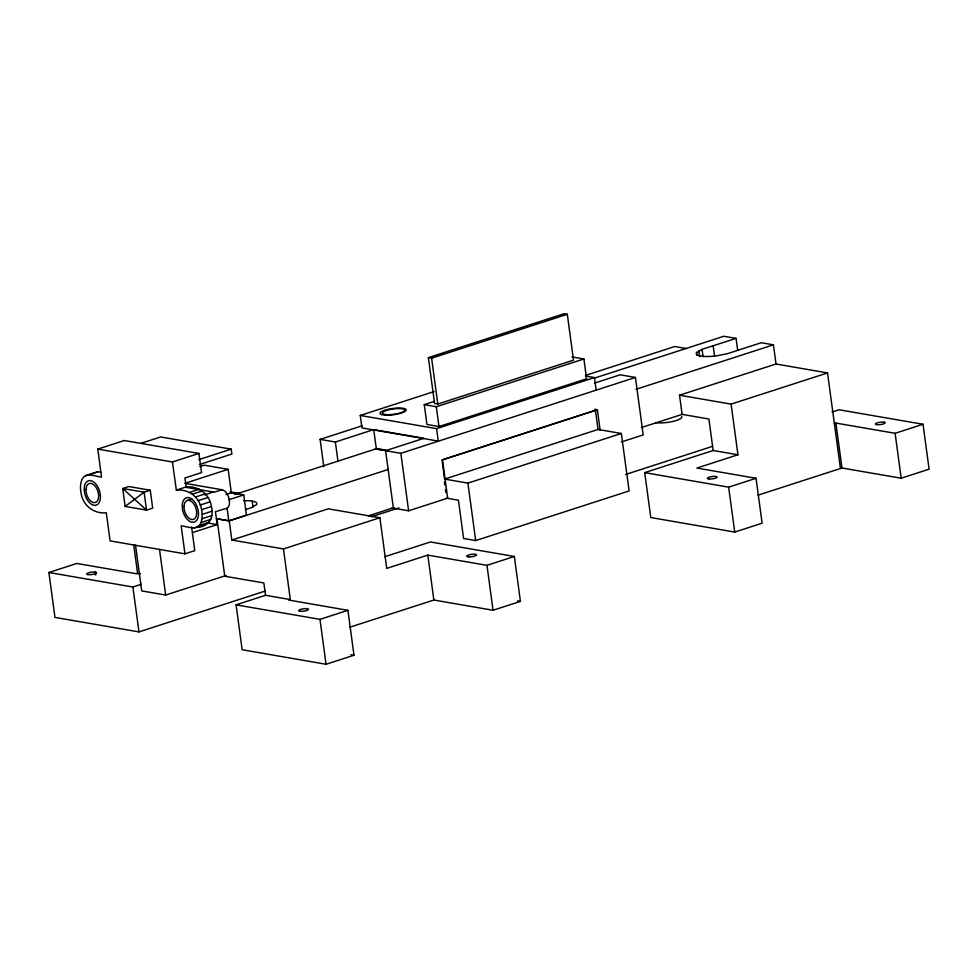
<?xml version="1.0" encoding="UTF-8"?>
<svg xmlns="http://www.w3.org/2000/svg" width="978" height="978" viewBox="0 0 978 978"><rect width="100%" height="100%" fill="white"/><g stroke="black" fill="none" stroke-linecap="round" stroke-linejoin="round"><path stroke-width="1.47" d="M184.952 553.829L181.162 525.724C187.629 526.653 197.959 531.36 201.028 522.545C202.507 518.413 202.397 513.951 201.59 509.685C199.695 497.423 188.937 488.878 176.346 490.112L172.434 461.983L97.812 449.098L101.504 477.178C94.976 476.225 84.524 471.543 81.565 480.516C80.123 484.697 80.269 489.171 81.113 493.45C83.069 505.626 93.827 514 106.309 512.79L110.111 540.895L184.952 553.829L194.781 550.651L191.578 526.983M196.981 527.338C208.95 527.081 214.341 517.093 211.419 506.506C209.512 494.245 198.766 485.699 186.162 486.934L176.346 490.112M697.082 355.393L696.678 352.447L702.057 349.354L736.055 338.376L737.669 350.283M125.147 506.421L144.121 492.215L150.257 490.235L152.678 508.132L146.541 510.125L125.147 506.421L122.727 488.523L128.864 486.531L150.257 490.235M757.95 495.186L841.972 468.01L901.19 478.218L929.1 469.183L923.024 424.269L895.115 433.303L835.909 423.083L834.393 423.584M97.812 449.098L124.279 440.528L198.901 453.425L201.566 472.594L184.915 477.973L186.162 486.934M140.881 443.352L160.661 436.958L231.224 449.146L231.884 454.036L199.378 464.55M428.376 357.63L564.086 313.73L567.313 314.28L573.511 360.149L437.802 404.048L434.574 403.498L428.376 357.63L431.604 358.192L567.313 314.28M85.551 475.638L98.13 471.714L101.064 472.227M88.313 474.892L98.13 471.714M172.434 461.983L198.901 453.425M198.717 459.66L231.224 449.146M199.854 466.579L204.194 465.173L228.155 469.318L231.321 492.79L243.73 494.929L246.456 515.113L228.803 520.822L216.407 518.682M360.246 415.454L436.579 428.645L438.254 441.09L361.933 427.899L360.246 415.454L434.122 391.555M571.873 356.897L583.903 358.975L586.58 378.792L438.975 426.542L426.946 424.464L424.269 404.647L434.391 401.371M323.791 466.592L320.112 439.379L362.117 425.797M228.155 469.318L184.854 483.328L221.884 489.721L214.219 492.203L185.991 487.325M424.269 404.647L436.298 406.726L583.903 358.975M320.112 439.379L335.368 442.019L373.718 429.611L376.322 448.755M189.524 492.386L199.353 489.208M192.629 494.134L202.446 490.956M195.576 496.958L205.392 493.792M187.495 500.394L191.774 499.012M204.622 494.856L213.192 492.081M198.155 500.675L207.984 497.496M585.529 375.393L674.759 346.53L686.434 348.547M225.894 494.55L231.321 492.79M200.209 505.015L210.038 501.836M436.579 428.645L594.465 377.569L596.14 390.014M234.647 494.526L376.921 448.56L385.503 450.051M594.331 378.144L723.83 336.273L736.055 338.376M228.791 499.758L243.73 494.929M201.59 509.685L211.419 506.506M594.624 383.07L620.186 374.806L635.443 377.447L643.206 434.904L621.433 441.946M202.214 514.379L212.03 511.201M216.798 511.36L224.475 508.878A9.951 5.831 72.1 0 0 229.158 499.11A9.951 5.831 72.1 0 0 220.331 489.77M387.3 450.675L375.246 448.89L400.846 453.327L635.443 377.447M202.018 518.756L211.835 515.589M201.028 522.545L210.845 519.367M265.331 591.018L138.974 631.898L54.976 617.424L48.9 572.509L76.81 563.462L136.015 573.67L140.477 573.683M199.316 525.467L209.133 522.289M194.206 528.01L204.023 524.831M192.874 532.472L217.202 524.599L215.429 511.47M229.231 520.895L231.823 540.039L283.473 548.927L290.319 599.587L265.527 595.296L263.852 582.949L224.757 576.238L216.994 518.792L229.231 520.895L388.498 469.367M635.993 389.305L773.427 344.843L776.019 363.999L827.522 372.936L840.444 468.499M600.162 430.381L597.375 409.745L442.484 459.856L447.667 498.157L408.621 510.797L393.364 508.157L385.601 450.699L423.939 438.291L375.185 429.868M231.823 540.039L328.315 508.829L379.892 517.741L386.738 568.389L427.802 555.113L486.971 565.333L514.355 556.47L520.43 601.397L493.046 610.248L433.877 600.027L349.892 627.191M679.527 395.21L731.104 404.122L737.95 454.77L713.158 450.491L708.903 419L682.118 414.379L679.527 395.21L776.019 363.999M598.047 429.452L595.455 410.308L442.019 459.941L444.611 479.086L598.047 429.452L621.348 433.474L629.123 490.944L475.687 540.577L463.596 538.487L458.425 500.186L446.384 498.108M48.9 572.509L132.886 587.008L141.309 584.269M444.611 479.086L467.912 483.12L621.348 433.474M368.205 515.932L394.024 507.57M641.434 427.533L682.118 414.379M371.383 516.8L398.877 507.9M283.473 548.927L379.892 517.741M731.104 404.122L827.522 372.936M135.551 545.296L141.724 590.908L165.685 595.052L226.016 575.529M625.7 474.44L712.473 446.371M290.319 599.587L288.791 600.076L347.911 610.321L353.987 655.236L326.053 664.27L242.153 649.734L236.077 604.844L265.527 595.296M384.757 556.726L430.393 541.971L514.355 556.47M737.95 454.77L696.886 468.059L756.043 478.291L762.119 523.206L734.722 532.069L650.786 517.533L644.71 472.643L713.158 450.491M236.077 604.844L319.977 619.355L347.911 610.321M644.71 472.643L728.659 487.154L756.043 478.291M832.034 412.044L839.038 409.782L923.024 424.269M245.441 509.599L250.991 507.814L256.37 504.734A20.391 4.866 -7.7 0 0 254.084 501.494L250.258 500.834A20.391 4.866 -7.7 0 0 243.51 500.699M585.48 376.017L594.465 377.569M594.6 409.269L597.375 409.745M391.677 508.181L392.288 508.291M230.074 491.848L238.913 493.377M206.725 522.79L217.202 524.599M517.472 600.883L520.43 601.397M351.029 654.722L353.987 655.236M773.427 344.843L761.251 342.728L727.314 353.718L716.519 355.87A20.391 4.866 -7.7 0 1 702.791 356.334L698.977 355.674A20.391 4.866 -7.7 0 1 696.678 352.447M895.115 433.303L901.19 478.218M835.909 423.083L841.972 468.01M713.17 345.796L714.563 356.114M728.659 487.154L734.722 532.069M702.057 349.354L703.06 356.726M698.867 350.784L699.673 356.677M486.971 565.333L493.046 610.248M467.912 483.12L475.687 540.577M431.604 358.192L437.802 404.048M436.298 406.726L438.975 426.542M444.403 482.093L444.807 485.039M445.406 489.452L445.797 492.399M427.802 555.113L433.877 600.027M400.846 453.327L408.621 510.797M335.368 442.019L338.033 461.677M319.977 619.355L326.053 664.27M252.214 501.152L253.009 507.044M227.055 507.851L228.803 520.822M159.512 549.428L165.685 595.052M133.729 544.868L137.556 573.181M132.886 587.008L138.974 631.898M95.306 572.093L95.71 575.088M681.654 416.494A14.841 3.533 -7.7 0 1 673.096 421.396A14.841 3.533 -7.7 0 1 655.676 422.594M398.596 408.584L397.606 408.584A11.247 2.677 -7.7 0 0 382.594 413.437L383.425 414.012A11.247 2.677 -7.7 0 0 400.613 412.826A11.247 2.677 -7.7 0 0 400.173 408.596L398.596 408.584M299.745 611.213L299.574 611.201A4.976 1.186 -7.7 0 1 302.618 608.927A4.976 1.186 -7.7 0 1 308.351 609.661A4.976 1.186 -7.7 0 1 300.454 611.311L299.745 611.213M144.121 492.215L122.727 488.523L146.541 510.125L144.121 492.215M884.1 422.178L883.953 422.154A4.976 1.186 -7.7 0 0 875.75 423.523A4.976 1.186 -7.7 0 0 880.457 424.586A4.976 1.186 -7.7 0 0 884.687 422.313L884.1 422.178M87.824 574.587L87.238 574.465A4.976 1.186 -7.7 0 1 91.467 572.179A4.976 1.186 -7.7 0 1 96.174 573.242A4.976 1.186 -7.7 0 1 87.971 574.624L87.824 574.587M100.367 495.1L99.793 491.873A12.787 7.494 72.1 0 0 90.086 480.601A12.787 7.494 72.1 0 0 84.255 490.858L84.829 494.086A12.787 7.494 72.1 0 0 94.536 505.357A12.787 7.494 72.1 0 0 100.367 495.1M198.497 513.731L198.204 510.553A12.787 7.494 72.1 0 0 189.243 497.741A12.787 7.494 72.1 0 0 182.201 506.115L182.483 509.293A12.787 7.494 72.1 0 0 191.443 522.105A12.787 7.494 72.1 0 0 198.497 513.731M184.023 506.408A9.951 5.831 72.1 0 0 193.204 519.452A9.951 5.831 72.1 0 0 193.815 503.914A9.951 5.831 72.1 0 0 184.023 506.408M85.991 489.465A9.951 5.831 72.1 0 0 95.172 502.509A9.951 5.831 72.1 0 0 95.783 486.971A9.951 5.831 72.1 0 0 85.991 489.465M385.393 415.173A13.227 3.154 -7.7 0 0 406.163 410.295A13.227 3.154 -7.7 0 0 387.789 409.391A13.227 3.154 -7.7 0 0 385.393 415.173M468.743 556.873A4.976 1.186 -7.8 0 0 476.543 555.027A4.976 1.186 -7.8 0 0 469.636 554.685A4.976 1.186 -7.8 0 0 468.743 556.873M709.282 479.037A4.976 1.186 -7.6 0 0 717.094 477.215A4.976 1.186 -7.6 0 0 710.187 476.873A4.976 1.186 -7.6 0 0 709.282 479.037"/></g></svg>
